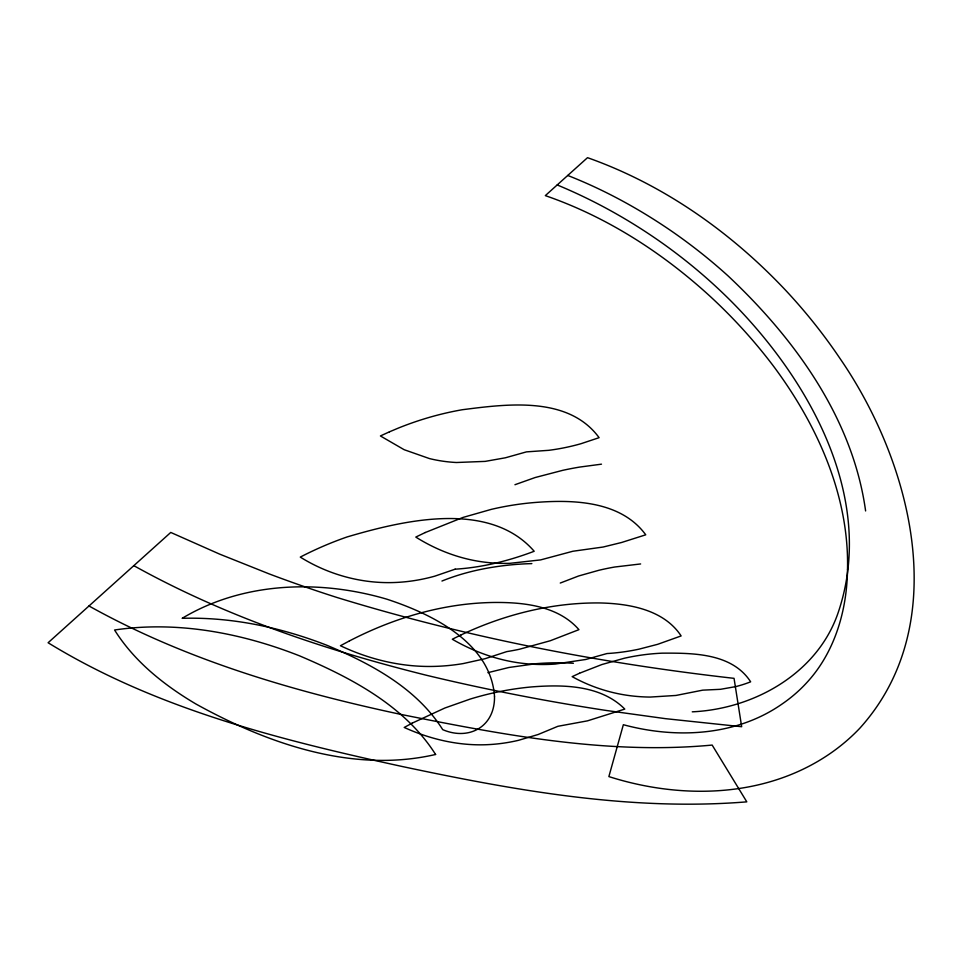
<?xml version="1.0" encoding="UTF-8"?>
<svg xmlns="http://www.w3.org/2000/svg" width="962" height="962" viewBox="0 0 962 962"><rect width="100%" height="100%" fill="white"/><g stroke="black" fill="none" stroke-linecap="round" stroke-linejoin="round"><path stroke-width="1.44" d="M560.269 583.044L578.643 575.973L598.941 570.262A234.644 197.45 -29.6 0 1 614.718 567.015L640.632 563.948M514.947 484.716L535.137 477.537L562.758 470.322A322.835 271.669 -29.6 0 1 579.665 467.075L601.49 464.165M441.955 581.036C464.754 571.789 489.105 566.834 513.552 564.634A277.321 233.369 -29.6 0 1 531.842 563.612M487.89 672.666L508.91 667.484L535.978 663.708A248.196 208.862 -29.6 0 1 568.193 662.998L573.412 663.263M692.255 711.832C754.172 708.982 817.832 673.256 838.335 612.133C876.406 499.062 809.932 380.736 731.878 301.948A715.019 601.695 -29.6 0 0 663.191 243.759C630.182 220.31 594.612 200.433 557.19 184.945M567.736 175.457C604.557 189.899 639.453 209.031 672.017 231.445A723.965 609.223 -29.6 0 1 728.102 275.938C794.6 338.359 852.885 418.494 865.608 510.954M88.985 605.976C185.654 659.872 292.881 691.341 400.601 714.345C502.861 734.824 607.443 754.917 712.157 745.069L746.801 801.851C630.759 811.315 514.935 790.427 401.839 766.425C279.75 739.802 155.64 708.778 48.1 642.748L170.755 532.443L219.733 554.16L269.204 573.917A1589.308 1337.42 -29.6 0 0 336.904 597.462C466.197 637.193 599.699 663.167 734.042 678.342L741.666 726.719L665.476 718.662L606.685 710.533A2320.368 1952.607 -29.6 0 1 425.998 675.156C324.928 649.951 225.12 616.45 133.826 565.656M847.51 569.456C847.005 610.124 834.968 652.02 806.974 682.431A123.497 103.92 -29.6 0 1 782.034 704.04C736.074 736.146 676.094 738.972 623.352 724.711L608.874 776.587C680.543 799.434 763.527 797.991 827.717 755.182A161.424 135.846 -29.6 0 0 859.848 728.186C953.883 623.905 911.687 462.409 839.826 358.237A765.644 644.287 -29.6 0 0 784.824 289.43C730.062 231.553 662.926 184.331 587.517 157.672L545.322 195.623C606.397 216.678 661.796 252.284 709.391 295.671A725.288 610.341 -29.6 0 1 773.761 366.51C817.171 424.903 849.254 495.43 847.51 569.456M494.504 696.272C495.129 726.731 468.999 740.908 442.724 729.653C416.606 688.179 371.128 663.84 327.176 645.394C281.144 627.404 231.722 616.907 182.155 618.313C243.17 581.673 319.805 579.425 386.844 599.182C431.962 613.96 490.608 642.58 494.504 696.272M412.169 723.147L404.232 727.452C430.82 739.562 460.161 746.284 489.454 744.564A153.547 129.221 -29.6 0 0 518.506 740.319L538.095 734.523L557.9 726.298L587.481 720.851L624.795 709.09C600.877 685.052 563.612 684.451 531.962 686.892A270.755 227.838 -29.6 0 0 470.19 699.073L444.817 708.032L412.169 723.147M349.35 640.969L340.452 645.73C368.783 659.211 400.048 666.834 431.505 666.45A189.43 159.403 -29.6 0 0 463.263 663.564L484.86 658.766L506.77 651.611A220.502 185.558 -29.6 0 0 519.372 649.266L550.3 640.74L578.932 629.665C558.02 605.615 523.124 602.128 493.181 602.477A266.378 224.158 -29.6 0 0 463.335 604.557C423.496 609.487 384.92 622.522 349.35 640.969M461.135 634.896L452.296 639.237C474.783 652.272 499.831 661.122 525.757 663.672A171.14 144.011 -29.6 0 0 555.146 664.069L585.774 659.475L606.95 653.547A192.64 162.109 -29.6 0 0 639.105 649.134L657.683 644.312L681.132 635.93C663.78 609.499 628.92 603.547 599.542 602.946A270.13 227.321 -29.6 0 0 571.584 604.088C533.297 607.575 495.851 618.506 461.135 634.896M425.288 532.515L415.788 537.073C435.365 549.374 457.299 558.044 480.194 561.543A166.366 139.995 -29.6 0 0 509.74 563.335L540.608 559.908L572.883 551.25L603.126 547.029L621.62 542.484L645.742 534.812C621.488 501.647 575.589 499.591 538.203 502.248A266.546 224.302 -29.6 0 0 491.209 509.391L463.023 517.424L425.288 532.515M579.545 673.232L572.174 676.647C588.684 685.81 606.769 692.075 625.42 695.033A170.731 143.675 -29.6 0 0 650.18 697.065L675.973 695.454L702.729 690.151L720.49 689.309L735.461 686.664A98.761 83.117 -29.6 0 0 750.649 681.817C731.998 652.97 692.76 653.006 662.253 653.162A195.899 164.851 -29.6 0 0 624.362 658.236L601.839 664.55L579.545 673.232M389.43 431.842L380.399 435.954L404.148 449.699L429.449 458.573A149.892 126.13 -29.6 0 0 456.433 462.506L485.185 461.387L505.387 457.792L526.454 451.875L548.701 450.324A195.118 164.189 -29.6 0 0 580.94 443.722L599.11 437.674C568.41 395.755 507.227 403.98 462.229 409.74A275.637 231.95 -29.6 0 0 398.472 428.03L389.43 431.842M455.146 569.179L434.86 576.142A157.095 132.203 -29.6 0 1 394.456 582.515C361.423 583.766 328.282 574.567 300.276 557.094A302.236 254.341 -29.6 0 1 347.041 536.964C403.403 520.322 489.442 499.807 534.187 551.274C508.85 560.846 482.239 567.52 455.146 569.179M435.594 754.473C352.946 773.556 267.881 743.842 195.995 704.04C164.286 685.293 134.343 661.555 114.574 630.002C177.128 620.706 241.258 632.912 299.603 655.868C351.154 677.789 404.713 705.771 435.594 754.473"/></g></svg>
